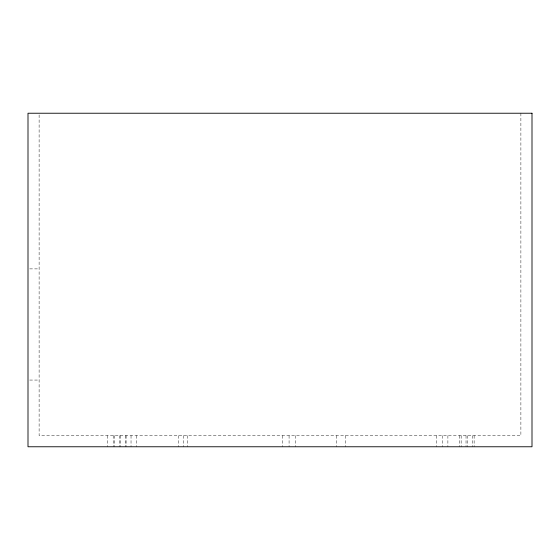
<?xml version="1.0" encoding="UTF-8"?>
<svg xmlns="http://www.w3.org/2000/svg" width="560" height="560" viewBox="0 0 560 560"><rect width="100%" height="100%" fill="white"/><g stroke="black" fill="none" stroke-linecap="round" stroke-linejoin="round"><path stroke-width="0.42" stroke-dasharray="2.8 2.1" d="M29.708 268.884L39.116 268.884M29.708 380.058L39.116 380.058M520.884 113.232L520.884 435.645L39.116 435.645L39.116 113.232M474.131 435.645L474.131 446.768M472.521 435.645L472.521 446.768M467.642 435.645L467.642 446.768M466.032 435.645L466.032 446.768M461.16 435.645L461.16 446.768M459.55 435.645L459.55 446.768M447.888 435.645L447.888 446.768M442.33 435.645L442.33 446.768M436.772 435.645L436.772 446.768M345.408 435.645L345.408 446.768M336.378 435.645L336.378 446.768M295.561 435.645L295.561 446.768M289.079 435.645L289.079 446.768M282.59 435.645L282.59 446.768M187.761 435.645L187.761 446.768M183.246 435.645L183.246 446.768M178.724 435.645L178.724 446.768M136.591 435.645L136.591 446.768M131.033 435.645L131.033 446.768M126.126 435.645L126.084 446.768M125.475 435.645L125.475 446.768M120.736 435.645L120.736 446.768M119.644 435.645L119.644 446.768M114.247 435.645L114.247 446.768M113.204 435.645L113.211 446.768M107.765 435.645L107.765 446.768"/><path stroke-width="0.84" d="M532 113.232L28 113.232L28 446.768L532 446.768L532 113.232"/></g></svg>
